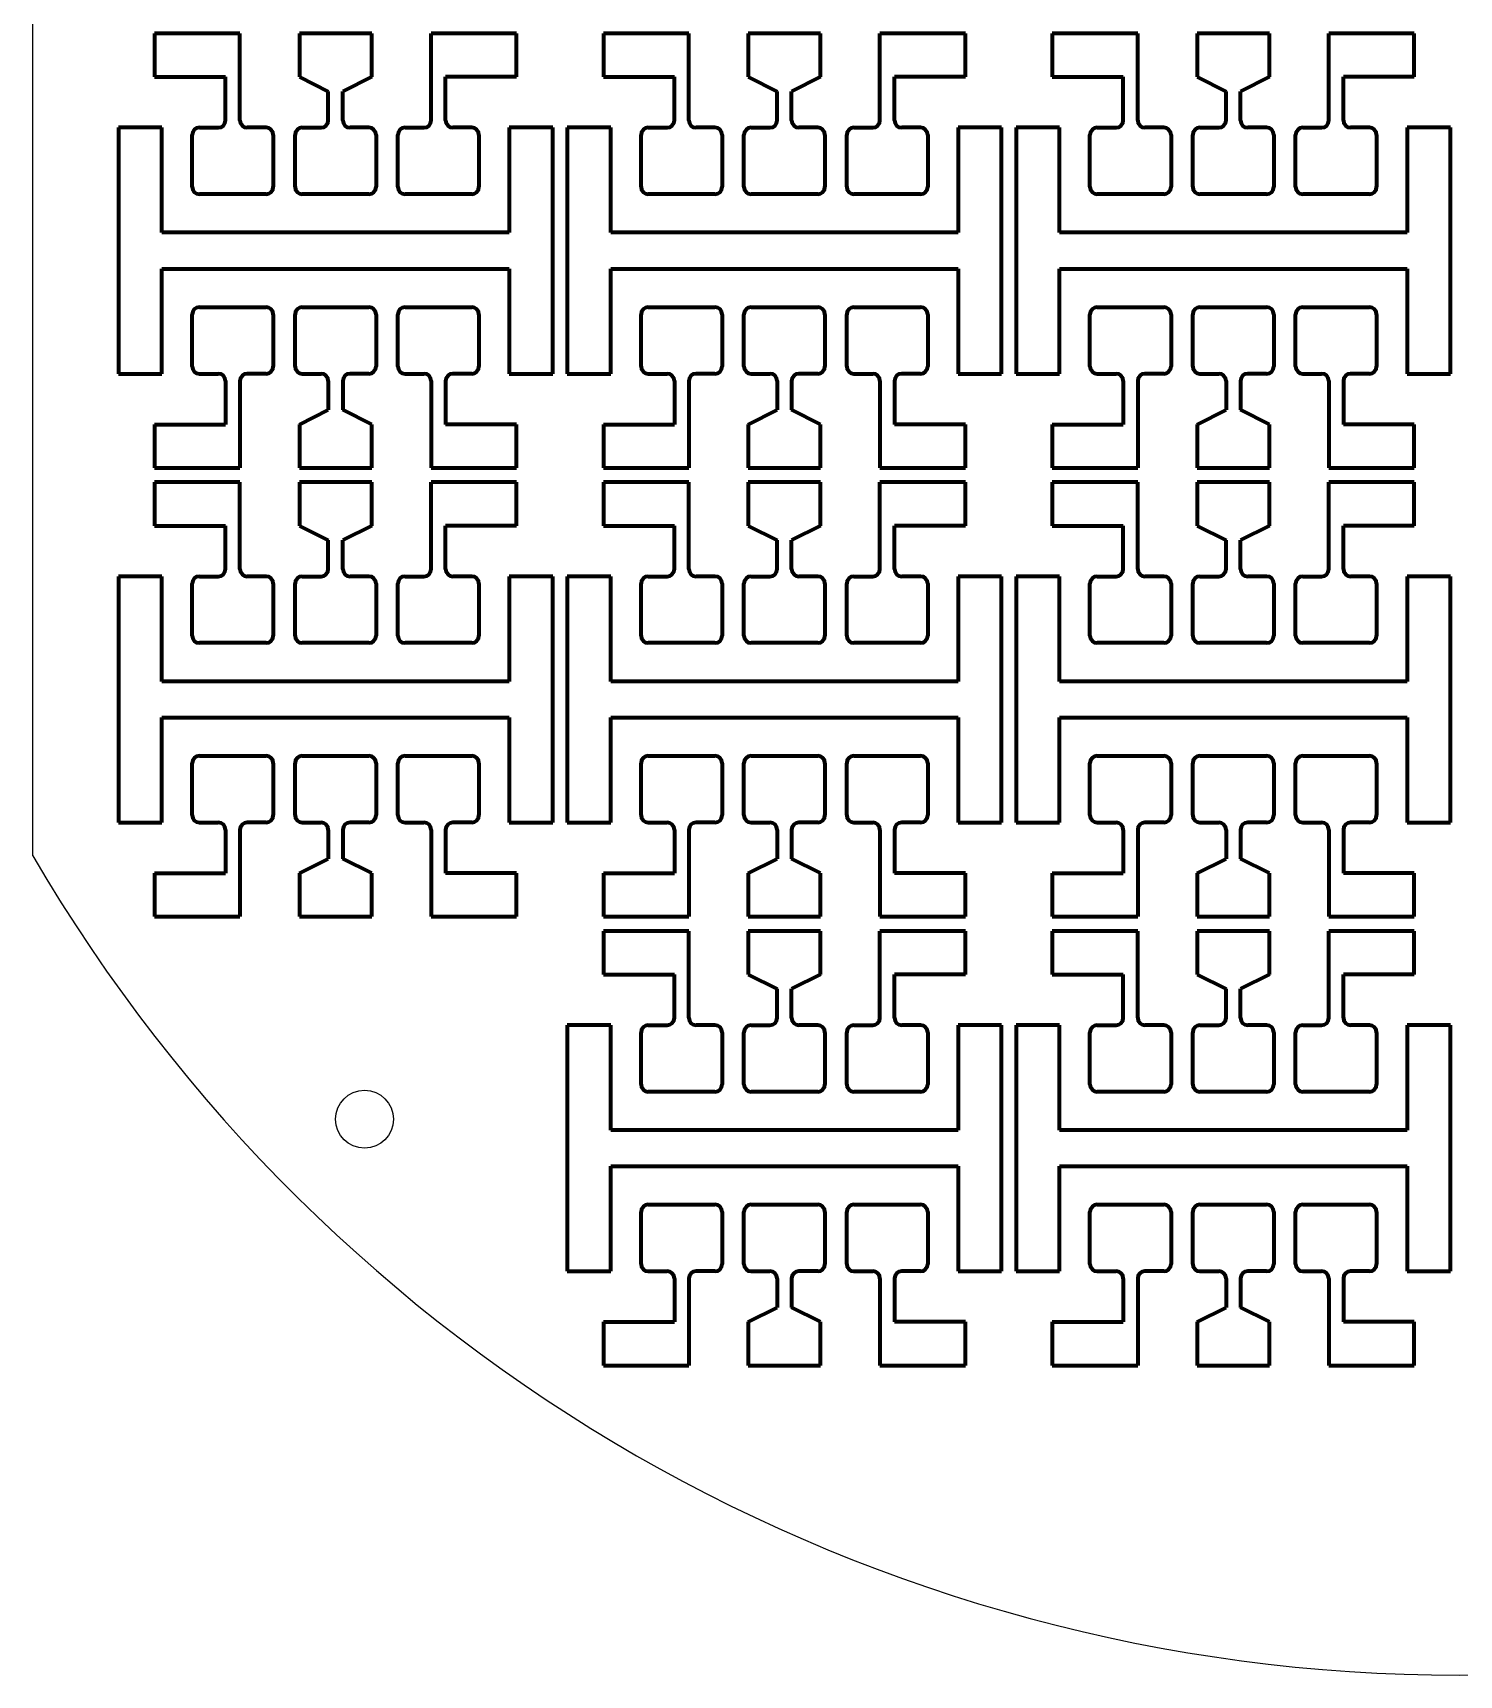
# Model space of a CAD drawing. Header units: millimetres. Extents: x 2005 to 2202, y 1694 to 1922.
# Drawn here: x 2005.4 to 2103.9, y 1693.7 to 1807.2 of the extents above; entities that cross this region are included whole.
import ezdxf

# ---------------------------------------------------------------- set-up
doc = ezdxf.new("R2010")
doc.units = ezdxf.units.MM
doc.layers.add('mask_hole', color=100, linetype='Continuous')
doc.layers.add('mask_outline', color=10, linetype='Continuous')
doc.layers.add('mask_stencil', color=30, linetype='Continuous', lineweight=70)

msp = doc.modelspace()

# ---------------------------------------------------------------- linework, layer by layer
at = {"layer": 'mask_hole'}
msp.add_circle((2028.3, 1732.13), 2, dxfattribs=at)
at = {"layer": 'mask_outline'}
msp.add_line((2005.39, 1750.33), (2005.39, 1865.13), dxfattribs=at)
msp.add_arc((2103.89, 1807.73), 114, 210.2314, 329.7768, dxfattribs=at)
at = {"layer": 'mask_stencil'}
for p, q in [((2013.8, 1807.13), (2013.8, 1804.13)), ((2019.7, 1807.13), (2013.8, 1807.13)), ((2019.7, 1801.13), (2019.7, 1807.13)), ((2023.8, 1807.13), (2023.8, 1804.13)), ((2028.8, 1807.13), (2023.8, 1807.13)), ((2028.8, 1804.13), (2028.8, 1807.13)), ((2038.8, 1807.13), (2032.9, 1807.13)), ((2032.9, 1801.13), (2032.9, 1807.13)), ((2038.8, 1804.13), (2038.8, 1807.13)), ((2044.8, 1807.13), (2044.8, 1804.13)), ((2050.7, 1807.13), (2044.8, 1807.13)), ((2050.7, 1801.13), (2050.7, 1807.13)), ((2054.8, 1807.13), (2054.8, 1804.13)), ((2059.8, 1807.13), (2054.8, 1807.13)), ((2059.8, 1804.13), (2059.8, 1807.13)), ((2069.8, 1807.13), (2063.9, 1807.13)), ((2063.9, 1801.13), (2063.9, 1807.13)), ((2069.8, 1804.13), (2069.8, 1807.13)), ((2075.8, 1807.13), (2075.8, 1804.13)), ((2081.7, 1807.13), (2075.8, 1807.13)), ((2081.7, 1801.13), (2081.7, 1807.13)), ((2085.8, 1807.13), (2085.8, 1804.13)), ((2090.8, 1807.13), (2085.8, 1807.13)), ((2090.8, 1804.13), (2090.8, 1807.13)), ((2100.8, 1807.13), (2094.9, 1807.13)), ((2094.9, 1801.13), (2094.9, 1807.13)), ((2100.8, 1804.13), (2100.8, 1807.13)), ((2013.8, 1804.13), (2018.7, 1804.13)), ((2018.7, 1801.13), (2018.7, 1804.13)), ((2023.8, 1804.13), (2025.8, 1803.13)), ((2028.8, 1804.13), (2026.8, 1803.13)), ((2033.9, 1801.13), (2033.9, 1804.13)), ((2038.8, 1804.13), (2033.9, 1804.13)), ((2044.8, 1804.13), (2049.7, 1804.13)), ((2049.7, 1801.13), (2049.7, 1804.13)), ((2054.8, 1804.13), (2056.8, 1803.13)), ((2059.8, 1804.13), (2057.8, 1803.13)), ((2064.9, 1801.13), (2064.9, 1804.13)), ((2069.8, 1804.13), (2064.9, 1804.13)), ((2075.8, 1804.13), (2080.7, 1804.13)), ((2080.7, 1801.13), (2080.7, 1804.13)), ((2085.8, 1804.13), (2087.8, 1803.13)), ((2090.8, 1804.13), (2088.8, 1803.13)), ((2095.9, 1801.13), (2095.9, 1804.13)), ((2100.8, 1804.13), (2095.9, 1804.13)), ((2025.8, 1801.13), (2025.8, 1803.13)), ((2026.8, 1801.13), (2026.8, 1803.13)), ((2056.8, 1801.13), (2056.8, 1803.13)), ((2057.8, 1801.13), (2057.8, 1803.13)), ((2087.8, 1801.13), (2087.8, 1803.13)), ((2088.8, 1801.13), (2088.8, 1803.13)), ((2014.3, 1800.63), (2011.3, 1800.63)), ((2011.3, 1800.63), (2011.3, 1783.63)), ((2014.3, 1793.38), (2014.3, 1800.63)), ((2016.9, 1800.63), (2018.2, 1800.63)), ((2021.5, 1800.63), (2020.2, 1800.63)), ((2024, 1800.63), (2025.3, 1800.63)), ((2028.6, 1800.63), (2027.3, 1800.63)), ((2031.1, 1800.63), (2032.4, 1800.63)), ((2035.7, 1800.63), (2034.4, 1800.63)), ((2041.3, 1800.63), (2038.3, 1800.63)), ((2038.3, 1800.63), (2038.3, 1793.38)), ((2041.3, 1783.63), (2041.3, 1800.63)), ((2045.3, 1800.63), (2042.3, 1800.63)), ((2042.3, 1800.63), (2042.3, 1783.63)), ((2045.3, 1793.38), (2045.3, 1800.63)), ((2047.9, 1800.63), (2049.2, 1800.63)), ((2052.5, 1800.63), (2051.2, 1800.63)), ((2055, 1800.63), (2056.3, 1800.63)), ((2059.6, 1800.63), (2058.3, 1800.63)), ((2062.1, 1800.63), (2063.4, 1800.63)), ((2066.7, 1800.63), (2065.4, 1800.63)), ((2072.3, 1800.63), (2069.3, 1800.63)), ((2069.3, 1800.63), (2069.3, 1793.38)), ((2072.3, 1783.63), (2072.3, 1800.63)), ((2076.3, 1800.63), (2073.3, 1800.63)), ((2073.3, 1800.63), (2073.3, 1783.63)), ((2076.3, 1793.38), (2076.3, 1800.63)), ((2078.9, 1800.63), (2080.2, 1800.63)), ((2083.5, 1800.63), (2082.2, 1800.63)), ((2086, 1800.63), (2087.3, 1800.63)), ((2090.6, 1800.63), (2089.3, 1800.63)), ((2093.1, 1800.63), (2094.4, 1800.63)), ((2097.7, 1800.63), (2096.4, 1800.63)), ((2103.3, 1800.63), (2100.3, 1800.63)), ((2100.3, 1800.63), (2100.3, 1793.38)), ((2103.3, 1783.63), (2103.3, 1800.63)), ((2016.4, 1796.53), (2016.4, 1800.13)), ((2022, 1800.13), (2022, 1796.53)), ((2023.5, 1796.53), (2023.5, 1800.13)), ((2029.1, 1800.13), (2029.1, 1796.53)), ((2030.6, 1796.53), (2030.6, 1800.13)), ((2036.2, 1800.13), (2036.2, 1796.53)), ((2047.4, 1796.53), (2047.4, 1800.13)), ((2053, 1800.13), (2053, 1796.53)), ((2054.5, 1796.53), (2054.5, 1800.13)), ((2060.1, 1800.13), (2060.1, 1796.53)), ((2061.6, 1796.53), (2061.6, 1800.13)), ((2067.2, 1800.13), (2067.2, 1796.53)), ((2078.4, 1796.53), (2078.4, 1800.13)), ((2084, 1800.13), (2084, 1796.53)), ((2085.5, 1796.53), (2085.5, 1800.13)), ((2091.1, 1800.13), (2091.1, 1796.53)), ((2092.6, 1796.53), (2092.6, 1800.13)), ((2098.2, 1800.13), (2098.2, 1796.53)), ((2021.5, 1796.03), (2016.9, 1796.03)), ((2028.6, 1796.03), (2024, 1796.03)), ((2035.7, 1796.03), (2031.1, 1796.03)), ((2052.5, 1796.03), (2047.9, 1796.03)), ((2059.6, 1796.03), (2055, 1796.03)), ((2066.7, 1796.03), (2062.1, 1796.03)), ((2083.5, 1796.03), (2078.9, 1796.03)), ((2090.6, 1796.03), (2086, 1796.03)), ((2097.7, 1796.03), (2093.1, 1796.03)), ((2038.3, 1793.38), (2014.3, 1793.38)), ((2069.3, 1793.38), (2045.3, 1793.38)), ((2100.3, 1793.38), (2076.3, 1793.38)), ((2014.3, 1783.63), (2014.3, 1790.88)), ((2014.3, 1790.88), (2038.3, 1790.88)), ((2038.3, 1790.88), (2038.3, 1783.63)), ((2045.3, 1783.63), (2045.3, 1790.88)), ((2045.3, 1790.88), (2069.3, 1790.88)), ((2069.3, 1790.88), (2069.3, 1783.63)), ((2076.3, 1783.63), (2076.3, 1790.88)), ((2076.3, 1790.88), (2100.3, 1790.88)), ((2100.3, 1790.88), (2100.3, 1783.63)), ((2016.9, 1788.23), (2021.5, 1788.23)), ((2024, 1788.23), (2028.6, 1788.23)), ((2031.1, 1788.23), (2035.7, 1788.23)), ((2047.9, 1788.23), (2052.5, 1788.23)), ((2055, 1788.23), (2059.6, 1788.23)), ((2062.1, 1788.23), (2066.7, 1788.23)), ((2078.9, 1788.23), (2083.5, 1788.23)), ((2086, 1788.23), (2090.6, 1788.23)), ((2093.1, 1788.23), (2097.7, 1788.23)), ((2016.4, 1784.13), (2016.4, 1787.73)), ((2022, 1787.73), (2022, 1784.13)), ((2023.5, 1784.13), (2023.5, 1787.73)), ((2029.1, 1787.73), (2029.1, 1784.13)), ((2030.6, 1784.13), (2030.6, 1787.73)), ((2036.2, 1787.73), (2036.2, 1784.13)), ((2047.4, 1784.13), (2047.4, 1787.73)), ((2053, 1787.73), (2053, 1784.13)), ((2054.5, 1784.13), (2054.5, 1787.73)), ((2060.1, 1787.73), (2060.1, 1784.13)), ((2061.6, 1784.13), (2061.6, 1787.73)), ((2067.2, 1787.73), (2067.2, 1784.13)), ((2078.4, 1784.13), (2078.4, 1787.73)), ((2084, 1787.73), (2084, 1784.13)), ((2085.5, 1784.13), (2085.5, 1787.73)), ((2091.1, 1787.73), (2091.1, 1784.13)), ((2092.6, 1784.13), (2092.6, 1787.73)), ((2098.2, 1787.73), (2098.2, 1784.13)), ((2011.3, 1783.63), (2014.3, 1783.63)), ((2016.9, 1783.63), (2018.2, 1783.63)), ((2021.5, 1783.63), (2020.2, 1783.63)), ((2024, 1783.63), (2025.3, 1783.63)), ((2028.6, 1783.63), (2027.3, 1783.63)), ((2031.1, 1783.63), (2032.4, 1783.63)), ((2035.7, 1783.63), (2034.4, 1783.63)), ((2038.3, 1783.63), (2041.3, 1783.63)), ((2042.3, 1783.63), (2045.3, 1783.63)), ((2047.9, 1783.63), (2049.2, 1783.63)), ((2052.5, 1783.63), (2051.2, 1783.63)), ((2055, 1783.63), (2056.3, 1783.63)), ((2059.6, 1783.63), (2058.3, 1783.63)), ((2062.1, 1783.63), (2063.4, 1783.63)), ((2066.7, 1783.63), (2065.4, 1783.63)), ((2069.3, 1783.63), (2072.3, 1783.63)), ((2073.3, 1783.63), (2076.3, 1783.63)), ((2078.9, 1783.63), (2080.2, 1783.63)), ((2083.5, 1783.63), (2082.2, 1783.63)), ((2086, 1783.63), (2087.3, 1783.63)), ((2090.6, 1783.63), (2089.3, 1783.63)), ((2093.1, 1783.63), (2094.4, 1783.63)), ((2097.7, 1783.63), (2096.4, 1783.63)), ((2100.3, 1783.63), (2103.3, 1783.63)), ((2018.7, 1783.13), (2018.7, 1780.13)), ((2019.7, 1783.13), (2019.7, 1777.13)), ((2025.8, 1783.13), (2025.8, 1781.13)), ((2026.8, 1783.13), (2026.8, 1781.13)), ((2032.9, 1783.13), (2032.9, 1777.13)), ((2033.9, 1783.13), (2033.9, 1780.13)), ((2049.7, 1783.13), (2049.7, 1780.13)), ((2050.7, 1783.13), (2050.7, 1777.13)), ((2056.8, 1783.13), (2056.8, 1781.13)), ((2057.8, 1783.13), (2057.8, 1781.13)), ((2063.9, 1783.13), (2063.9, 1777.13)), ((2064.9, 1783.13), (2064.9, 1780.13)), ((2080.7, 1783.13), (2080.7, 1780.13)), ((2081.7, 1783.13), (2081.7, 1777.13)), ((2087.8, 1783.13), (2087.8, 1781.13)), ((2088.8, 1783.13), (2088.8, 1781.13)), ((2094.9, 1783.13), (2094.9, 1777.13)), ((2095.9, 1783.13), (2095.9, 1780.13)), ((2013.8, 1780.13), (2013.8, 1777.13)), ((2013.8, 1780.13), (2018.7, 1780.13)), ((2023.8, 1780.13), (2025.8, 1781.13)), ((2023.8, 1780.13), (2023.8, 1777.13)), ((2028.8, 1780.13), (2026.8, 1781.13)), ((2028.8, 1777.13), (2028.8, 1780.13)), ((2038.8, 1780.13), (2033.9, 1780.13)), ((2038.8, 1777.13), (2038.8, 1780.13)), ((2044.8, 1780.13), (2044.8, 1777.13)), ((2044.8, 1780.13), (2049.7, 1780.13)), ((2054.8, 1780.13), (2056.8, 1781.13)), ((2054.8, 1780.13), (2054.8, 1777.13)), ((2059.8, 1780.13), (2057.8, 1781.13)), ((2059.8, 1777.13), (2059.8, 1780.13)), ((2069.8, 1780.13), (2064.9, 1780.13)), ((2069.8, 1777.13), (2069.8, 1780.13)), ((2075.8, 1780.13), (2075.8, 1777.13)), ((2075.8, 1780.13), (2080.7, 1780.13)), ((2085.8, 1780.13), (2087.8, 1781.13)), ((2085.8, 1780.13), (2085.8, 1777.13)), ((2090.8, 1780.13), (2088.8, 1781.13)), ((2090.8, 1777.13), (2090.8, 1780.13)), ((2100.8, 1780.13), (2095.9, 1780.13)), ((2100.8, 1777.13), (2100.8, 1780.13)), ((2013.8, 1777.13), (2019.7, 1777.13)), ((2023.8, 1777.13), (2028.8, 1777.13)), ((2032.9, 1777.13), (2038.8, 1777.13)), ((2044.8, 1777.13), (2050.7, 1777.13)), ((2054.8, 1777.13), (2059.8, 1777.13)), ((2063.9, 1777.13), (2069.8, 1777.13)), ((2075.8, 1777.13), (2081.7, 1777.13)), ((2085.8, 1777.13), (2090.8, 1777.13)), ((2094.9, 1777.13), (2100.8, 1777.13)), ((2013.8, 1776.13), (2013.8, 1773.13)), ((2019.7, 1776.13), (2013.8, 1776.13)), ((2019.7, 1770.13), (2019.7, 1776.13)), ((2023.8, 1776.13), (2023.8, 1773.13)), ((2028.8, 1776.13), (2023.8, 1776.13)), ((2028.8, 1773.13), (2028.8, 1776.13)), ((2038.8, 1776.13), (2032.9, 1776.13)), ((2032.9, 1770.13), (2032.9, 1776.13)), ((2038.8, 1773.13), (2038.8, 1776.13)), ((2044.8, 1776.13), (2044.8, 1773.13)), ((2050.7, 1776.13), (2044.8, 1776.13)), ((2050.7, 1770.13), (2050.7, 1776.13)), ((2054.8, 1776.13), (2054.8, 1773.13)), ((2059.8, 1776.13), (2054.8, 1776.13)), ((2059.8, 1773.13), (2059.8, 1776.13)), ((2069.8, 1776.13), (2063.9, 1776.13)), ((2063.9, 1770.13), (2063.9, 1776.13)), ((2069.8, 1773.13), (2069.8, 1776.13)), ((2075.8, 1776.13), (2075.8, 1773.13)), ((2081.7, 1776.13), (2075.8, 1776.13)), ((2081.7, 1770.13), (2081.7, 1776.13)), ((2085.8, 1776.13), (2085.8, 1773.13)), ((2090.8, 1776.13), (2085.8, 1776.13)), ((2090.8, 1773.13), (2090.8, 1776.13)), ((2100.8, 1776.13), (2094.9, 1776.13)), ((2094.9, 1770.13), (2094.9, 1776.13)), ((2100.8, 1773.13), (2100.8, 1776.13)), ((2013.8, 1773.13), (2018.7, 1773.13)), ((2018.7, 1770.13), (2018.7, 1773.13)), ((2023.8, 1773.13), (2025.8, 1772.13)), ((2025.8, 1770.13), (2025.8, 1772.13)), ((2028.8, 1773.13), (2026.8, 1772.13)), ((2026.8, 1770.13), (2026.8, 1772.13)), ((2033.9, 1770.13), (2033.9, 1773.13)), ((2038.8, 1773.13), (2033.9, 1773.13)), ((2044.8, 1773.13), (2049.7, 1773.13)), ((2049.7, 1770.13), (2049.7, 1773.13)), ((2054.8, 1773.13), (2056.8, 1772.13)), ((2056.8, 1770.13), (2056.8, 1772.13)), ((2059.8, 1773.13), (2057.8, 1772.13)), ((2057.8, 1770.13), (2057.8, 1772.13)), ((2064.9, 1770.13), (2064.9, 1773.13)), ((2069.8, 1773.13), (2064.9, 1773.13)), ((2075.8, 1773.13), (2080.7, 1773.13)), ((2080.7, 1770.13), (2080.7, 1773.13)), ((2085.8, 1773.13), (2087.8, 1772.13)), ((2087.8, 1770.13), (2087.8, 1772.13)), ((2090.8, 1773.13), (2088.8, 1772.13)), ((2088.8, 1770.13), (2088.8, 1772.13)), ((2095.9, 1770.13), (2095.9, 1773.13)), ((2100.8, 1773.13), (2095.9, 1773.13)), ((2014.3, 1769.63), (2011.3, 1769.63)), ((2011.3, 1769.63), (2011.3, 1752.63)), ((2014.3, 1762.38), (2014.3, 1769.63)), ((2016.4, 1765.53), (2016.4, 1769.13)), ((2016.9, 1769.63), (2018.2, 1769.63)), ((2021.5, 1769.63), (2020.2, 1769.63)), ((2022, 1769.13), (2022, 1765.53)), ((2023.5, 1765.53), (2023.5, 1769.13)), ((2024, 1769.63), (2025.3, 1769.63)), ((2028.6, 1769.63), (2027.3, 1769.63)), ((2029.1, 1769.13), (2029.1, 1765.53)), ((2030.6, 1765.53), (2030.6, 1769.13)), ((2031.1, 1769.63), (2032.4, 1769.63)), ((2035.7, 1769.63), (2034.4, 1769.63)), ((2036.2, 1769.13), (2036.2, 1765.53)), ((2041.3, 1769.63), (2038.3, 1769.63)), ((2038.3, 1769.63), (2038.3, 1762.38)), ((2041.3, 1752.63), (2041.3, 1769.63)), ((2045.3, 1769.63), (2042.3, 1769.63)), ((2042.3, 1769.63), (2042.3, 1752.63)), ((2045.3, 1762.38), (2045.3, 1769.63)), ((2047.4, 1765.53), (2047.4, 1769.13)), ((2047.9, 1769.63), (2049.2, 1769.63)), ((2052.5, 1769.63), (2051.2, 1769.63)), ((2053, 1769.13), (2053, 1765.53)), ((2054.5, 1765.53), (2054.5, 1769.13)), ((2055, 1769.63), (2056.3, 1769.63)), ((2059.6, 1769.63), (2058.3, 1769.63)), ((2060.1, 1769.13), (2060.1, 1765.53)), ((2061.6, 1765.53), (2061.6, 1769.13)), ((2062.1, 1769.63), (2063.4, 1769.63)), ((2066.7, 1769.63), (2065.4, 1769.63)), ((2067.2, 1769.13), (2067.2, 1765.53)), ((2072.3, 1769.63), (2069.3, 1769.63)), ((2069.3, 1769.63), (2069.3, 1762.38)), ((2072.3, 1752.63), (2072.3, 1769.63)), ((2076.3, 1769.63), (2073.3, 1769.63)), ((2073.3, 1769.63), (2073.3, 1752.63)), ((2076.3, 1762.38), (2076.3, 1769.63)), ((2078.4, 1765.53), (2078.4, 1769.13)), ((2078.9, 1769.63), (2080.2, 1769.63)), ((2083.5, 1769.63), (2082.2, 1769.63)), ((2084, 1769.13), (2084, 1765.53)), ((2085.5, 1765.53), (2085.5, 1769.13)), ((2086, 1769.63), (2087.3, 1769.63)), ((2090.6, 1769.63), (2089.3, 1769.63)), ((2091.1, 1769.13), (2091.1, 1765.53)), ((2092.6, 1765.53), (2092.6, 1769.13)), ((2093.1, 1769.63), (2094.4, 1769.63)), ((2097.7, 1769.63), (2096.4, 1769.63)), ((2098.2, 1769.13), (2098.2, 1765.53)), ((2103.3, 1769.63), (2100.3, 1769.63)), ((2100.3, 1769.63), (2100.3, 1762.38)), ((2103.3, 1752.63), (2103.3, 1769.63)), ((2021.5, 1765.03), (2016.9, 1765.03)), ((2028.6, 1765.03), (2024, 1765.03)), ((2035.7, 1765.03), (2031.1, 1765.03)), ((2052.5, 1765.03), (2047.9, 1765.03)), ((2059.6, 1765.03), (2055, 1765.03)), ((2066.7, 1765.03), (2062.1, 1765.03)), ((2083.5, 1765.03), (2078.9, 1765.03)), ((2090.6, 1765.03), (2086, 1765.03)), ((2097.7, 1765.03), (2093.1, 1765.03)), ((2038.3, 1762.38), (2014.3, 1762.38)), ((2069.3, 1762.38), (2045.3, 1762.38)), ((2100.3, 1762.38), (2076.3, 1762.38)), ((2014.3, 1752.63), (2014.3, 1759.88)), ((2014.3, 1759.88), (2038.3, 1759.88)), ((2038.3, 1759.88), (2038.3, 1752.63)), ((2045.3, 1752.63), (2045.3, 1759.88)), ((2045.3, 1759.88), (2069.3, 1759.88)), ((2069.3, 1759.88), (2069.3, 1752.63)), ((2076.3, 1752.63), (2076.3, 1759.88)), ((2076.3, 1759.88), (2100.3, 1759.88)), ((2100.3, 1759.88), (2100.3, 1752.63)), ((2016.4, 1753.13), (2016.4, 1756.73)), ((2016.9, 1757.23), (2021.5, 1757.23)), ((2022, 1756.73), (2022, 1753.13)), ((2023.5, 1753.13), (2023.5, 1756.73)), ((2024, 1757.23), (2028.6, 1757.23)), ((2029.1, 1756.73), (2029.1, 1753.13)), ((2030.6, 1753.13), (2030.6, 1756.73)), ((2031.1, 1757.23), (2035.7, 1757.23)), ((2036.2, 1756.73), (2036.2, 1753.13)), ((2047.4, 1753.13), (2047.4, 1756.73)), ((2047.9, 1757.23), (2052.5, 1757.23)), ((2053, 1756.73), (2053, 1753.13)), ((2054.5, 1753.13), (2054.5, 1756.73)), ((2055, 1757.23), (2059.6, 1757.23)), ((2060.1, 1756.73), (2060.1, 1753.13)), ((2061.6, 1753.13), (2061.6, 1756.73)), ((2062.1, 1757.23), (2066.7, 1757.23)), ((2067.2, 1756.73), (2067.2, 1753.13)), ((2078.4, 1753.13), (2078.4, 1756.73)), ((2078.9, 1757.23), (2083.5, 1757.23)), ((2084, 1756.73), (2084, 1753.13)), ((2085.5, 1753.13), (2085.5, 1756.73)), ((2086, 1757.23), (2090.6, 1757.23)), ((2091.1, 1756.73), (2091.1, 1753.13)), ((2092.6, 1753.13), (2092.6, 1756.73)), ((2093.1, 1757.23), (2097.7, 1757.23)), ((2098.2, 1756.73), (2098.2, 1753.13)), ((2011.3, 1752.63), (2014.3, 1752.63)), ((2016.9, 1752.63), (2018.2, 1752.63)), ((2018.7, 1752.13), (2018.7, 1749.13)), ((2019.7, 1752.13), (2019.7, 1746.13)), ((2021.5, 1752.63), (2020.2, 1752.63)), ((2024, 1752.63), (2025.3, 1752.63)), ((2025.8, 1752.13), (2025.8, 1750.13)), ((2026.8, 1752.13), (2026.8, 1750.13)), ((2028.6, 1752.63), (2027.3, 1752.63)), ((2031.1, 1752.63), (2032.4, 1752.63)), ((2032.9, 1752.13), (2032.9, 1746.13)), ((2033.9, 1752.13), (2033.9, 1749.13)), ((2035.7, 1752.63), (2034.4, 1752.63)), ((2038.3, 1752.63), (2041.3, 1752.63)), ((2042.3, 1752.63), (2045.3, 1752.63)), ((2047.9, 1752.63), (2049.2, 1752.63)), ((2049.7, 1752.13), (2049.7, 1749.13)), ((2050.7, 1752.13), (2050.7, 1746.13)), ((2052.5, 1752.63), (2051.2, 1752.63)), ((2055, 1752.63), (2056.3, 1752.63)), ((2056.8, 1752.13), (2056.8, 1750.13)), ((2057.8, 1752.13), (2057.8, 1750.13)), ((2059.6, 1752.63), (2058.3, 1752.63)), ((2062.1, 1752.63), (2063.4, 1752.63)), ((2063.9, 1752.13), (2063.9, 1746.13)), ((2064.9, 1752.13), (2064.9, 1749.13)), ((2066.7, 1752.63), (2065.4, 1752.63)), ((2069.3, 1752.63), (2072.3, 1752.63)), ((2073.3, 1752.63), (2076.3, 1752.63)), ((2078.9, 1752.63), (2080.2, 1752.63)), ((2080.7, 1752.13), (2080.7, 1749.13)), ((2081.7, 1752.13), (2081.7, 1746.13)), ((2083.5, 1752.63), (2082.2, 1752.63)), ((2086, 1752.63), (2087.3, 1752.63)), ((2087.8, 1752.13), (2087.8, 1750.13)), ((2088.8, 1752.13), (2088.8, 1750.13)), ((2090.6, 1752.63), (2089.3, 1752.63)), ((2093.1, 1752.63), (2094.4, 1752.63)), ((2094.9, 1752.13), (2094.9, 1746.13)), ((2095.9, 1752.13), (2095.9, 1749.13)), ((2097.7, 1752.63), (2096.4, 1752.63)), ((2100.3, 1752.63), (2103.3, 1752.63)), ((2023.8, 1749.13), (2025.8, 1750.13)), ((2028.8, 1749.13), (2026.8, 1750.13)), ((2054.8, 1749.13), (2056.8, 1750.13)), ((2059.8, 1749.13), (2057.8, 1750.13)), ((2085.8, 1749.13), (2087.8, 1750.13)), ((2090.8, 1749.13), (2088.8, 1750.13)), ((2013.8, 1749.13), (2013.8, 1746.13)), ((2013.8, 1749.13), (2018.7, 1749.13)), ((2023.8, 1749.13), (2023.8, 1746.13)), ((2028.8, 1746.13), (2028.8, 1749.13)), ((2038.8, 1749.13), (2033.9, 1749.13)), ((2038.8, 1746.13), (2038.8, 1749.13)), ((2044.8, 1749.13), (2044.8, 1746.13)), ((2044.8, 1749.13), (2049.7, 1749.13)), ((2054.8, 1749.13), (2054.8, 1746.13)), ((2059.8, 1746.13), (2059.8, 1749.13)), ((2069.8, 1749.13), (2064.9, 1749.13)), ((2069.8, 1746.13), (2069.8, 1749.13)), ((2075.8, 1749.13), (2075.8, 1746.13)), ((2075.8, 1749.13), (2080.7, 1749.13)), ((2085.8, 1749.13), (2085.8, 1746.13)), ((2090.8, 1746.13), (2090.8, 1749.13)), ((2100.8, 1749.13), (2095.9, 1749.13)), ((2100.8, 1746.13), (2100.8, 1749.13)), ((2013.8, 1746.13), (2019.7, 1746.13)), ((2023.8, 1746.13), (2028.8, 1746.13)), ((2032.9, 1746.13), (2038.8, 1746.13)), ((2044.8, 1746.13), (2050.7, 1746.13)), ((2054.8, 1746.13), (2059.8, 1746.13)), ((2063.9, 1746.13), (2069.8, 1746.13)), ((2075.8, 1746.13), (2081.7, 1746.13)), ((2085.8, 1746.13), (2090.8, 1746.13)), ((2094.9, 1746.13), (2100.8, 1746.13)), ((2044.8, 1745.13), (2044.8, 1742.13)), ((2050.7, 1745.13), (2044.8, 1745.13)), ((2050.7, 1739.13), (2050.7, 1745.13)), ((2054.8, 1745.13), (2054.8, 1742.13)), ((2059.8, 1745.13), (2054.8, 1745.13)), ((2059.8, 1742.13), (2059.8, 1745.13)), ((2069.8, 1745.13), (2063.9, 1745.13)), ((2063.9, 1739.13), (2063.9, 1745.13)), ((2069.8, 1742.13), (2069.8, 1745.13)), ((2075.8, 1745.13), (2075.8, 1742.13)), ((2081.7, 1745.13), (2075.8, 1745.13)), ((2081.7, 1739.13), (2081.7, 1745.13)), ((2085.8, 1745.13), (2085.8, 1742.13)), ((2090.8, 1745.13), (2085.8, 1745.13)), ((2090.8, 1742.13), (2090.8, 1745.13)), ((2100.8, 1745.13), (2094.9, 1745.13)), ((2094.9, 1739.13), (2094.9, 1745.13)), ((2100.8, 1742.13), (2100.8, 1745.13)), ((2044.8, 1742.13), (2049.7, 1742.13)), ((2049.7, 1739.13), (2049.7, 1742.13)), ((2054.8, 1742.13), (2056.8, 1741.13)), ((2059.8, 1742.13), (2057.8, 1741.13)), ((2064.9, 1739.13), (2064.9, 1742.13)), ((2069.8, 1742.13), (2064.9, 1742.13)), ((2075.8, 1742.13), (2080.7, 1742.13)), ((2080.7, 1739.13), (2080.7, 1742.13)), ((2085.8, 1742.13), (2087.8, 1741.13)), ((2090.8, 1742.13), (2088.8, 1741.13)), ((2095.9, 1739.13), (2095.9, 1742.13)), ((2100.8, 1742.13), (2095.9, 1742.13)), ((2056.8, 1739.13), (2056.8, 1741.13)), ((2057.8, 1739.13), (2057.8, 1741.13)), ((2087.8, 1739.13), (2087.8, 1741.13)), ((2088.8, 1739.13), (2088.8, 1741.13)), ((2045.3, 1738.63), (2042.3, 1738.63)), ((2042.3, 1738.63), (2042.3, 1721.63)), ((2045.3, 1731.38), (2045.3, 1738.63)), ((2047.4, 1734.53), (2047.4, 1738.13)), ((2047.9, 1738.63), (2049.2, 1738.63)), ((2052.5, 1738.63), (2051.2, 1738.63)), ((2053, 1738.13), (2053, 1734.53)), ((2054.5, 1734.53), (2054.5, 1738.13)), ((2055, 1738.63), (2056.3, 1738.63)), ((2059.6, 1738.63), (2058.3, 1738.63)), ((2060.1, 1738.13), (2060.1, 1734.53)), ((2061.6, 1734.53), (2061.6, 1738.13)), ((2062.1, 1738.63), (2063.4, 1738.63)), ((2066.7, 1738.63), (2065.4, 1738.63)), ((2067.2, 1738.13), (2067.2, 1734.53)), ((2072.3, 1738.63), (2069.3, 1738.63)), ((2069.3, 1738.63), (2069.3, 1731.38)), ((2072.3, 1721.63), (2072.3, 1738.63)), ((2076.3, 1738.63), (2073.3, 1738.63)), ((2073.3, 1738.63), (2073.3, 1721.63)), ((2076.3, 1731.38), (2076.3, 1738.63)), ((2078.4, 1734.53), (2078.4, 1738.13)), ((2078.9, 1738.63), (2080.2, 1738.63)), ((2083.5, 1738.63), (2082.2, 1738.63)), ((2084, 1738.13), (2084, 1734.53)), ((2085.5, 1734.53), (2085.5, 1738.13)), ((2086, 1738.63), (2087.3, 1738.63)), ((2090.6, 1738.63), (2089.3, 1738.63)), ((2091.1, 1738.13), (2091.1, 1734.53)), ((2092.6, 1734.53), (2092.6, 1738.13)), ((2093.1, 1738.63), (2094.4, 1738.63)), ((2097.7, 1738.63), (2096.4, 1738.63)), ((2098.2, 1738.13), (2098.2, 1734.53)), ((2103.3, 1738.63), (2100.3, 1738.63)), ((2100.3, 1738.63), (2100.3, 1731.38)), ((2103.3, 1721.63), (2103.3, 1738.63)), ((2052.5, 1734.03), (2047.9, 1734.03)), ((2059.6, 1734.03), (2055, 1734.03)), ((2066.7, 1734.03), (2062.1, 1734.03)), ((2083.5, 1734.03), (2078.9, 1734.03)), ((2090.6, 1734.03), (2086, 1734.03)), ((2097.7, 1734.03), (2093.1, 1734.03)), ((2069.3, 1731.38), (2045.3, 1731.38)), ((2100.3, 1731.38), (2076.3, 1731.38)), ((2045.3, 1721.63), (2045.3, 1728.88)), ((2045.3, 1728.88), (2069.3, 1728.88)), ((2069.3, 1728.88), (2069.3, 1721.63)), ((2076.3, 1721.63), (2076.3, 1728.88)), ((2076.3, 1728.88), (2100.3, 1728.88)), ((2100.3, 1728.88), (2100.3, 1721.63)), ((2047.4, 1722.13), (2047.4, 1725.73)), ((2047.9, 1726.23), (2052.5, 1726.23)), ((2053, 1725.73), (2053, 1722.13)), ((2054.5, 1722.13), (2054.5, 1725.73)), ((2055, 1726.23), (2059.6, 1726.23)), ((2060.1, 1725.73), (2060.1, 1722.13)), ((2061.6, 1722.13), (2061.6, 1725.73)), ((2062.1, 1726.23), (2066.7, 1726.23)), ((2067.2, 1725.73), (2067.2, 1722.13)), ((2078.4, 1722.13), (2078.4, 1725.73)), ((2078.9, 1726.23), (2083.5, 1726.23)), ((2084, 1725.73), (2084, 1722.13)), ((2085.5, 1722.13), (2085.5, 1725.73)), ((2086, 1726.23), (2090.6, 1726.23)), ((2091.1, 1725.73), (2091.1, 1722.13)), ((2092.6, 1722.13), (2092.6, 1725.73)), ((2093.1, 1726.23), (2097.7, 1726.23)), ((2098.2, 1725.73), (2098.2, 1722.13)), ((2042.3, 1721.63), (2045.3, 1721.63)), ((2047.9, 1721.63), (2049.2, 1721.63)), ((2049.7, 1721.13), (2049.7, 1718.13)), ((2050.7, 1721.13), (2050.7, 1715.13)), ((2052.5, 1721.63), (2051.2, 1721.63)), ((2055, 1721.63), (2056.3, 1721.63)), ((2056.8, 1721.13), (2056.8, 1719.13)), ((2057.8, 1721.13), (2057.8, 1719.13)), ((2059.6, 1721.63), (2058.3, 1721.63)), ((2062.1, 1721.63), (2063.4, 1721.63)), ((2063.9, 1721.13), (2063.9, 1715.13)), ((2064.9, 1721.13), (2064.9, 1718.13)), ((2066.7, 1721.63), (2065.4, 1721.63)), ((2069.3, 1721.63), (2072.3, 1721.63)), ((2073.3, 1721.63), (2076.3, 1721.63)), ((2078.9, 1721.63), (2080.2, 1721.63)), ((2080.7, 1721.13), (2080.7, 1718.13)), ((2081.7, 1721.13), (2081.7, 1715.13)), ((2083.5, 1721.63), (2082.2, 1721.63)), ((2086, 1721.63), (2087.3, 1721.63)), ((2087.8, 1721.13), (2087.8, 1719.13)), ((2088.8, 1721.13), (2088.8, 1719.13)), ((2090.6, 1721.63), (2089.3, 1721.63)), ((2093.1, 1721.63), (2094.4, 1721.63)), ((2094.9, 1721.13), (2094.9, 1715.13)), ((2095.9, 1721.13), (2095.9, 1718.13)), ((2097.7, 1721.63), (2096.4, 1721.63)), ((2100.3, 1721.63), (2103.3, 1721.63)), ((2054.8, 1718.13), (2056.8, 1719.13)), ((2059.8, 1718.13), (2057.8, 1719.13)), ((2085.8, 1718.13), (2087.8, 1719.13)), ((2090.8, 1718.13), (2088.8, 1719.13)), ((2044.8, 1718.13), (2044.8, 1715.13)), ((2044.8, 1718.13), (2049.7, 1718.13)), ((2054.8, 1718.13), (2054.8, 1715.13)), ((2059.8, 1715.13), (2059.8, 1718.13)), ((2069.8, 1718.13), (2064.9, 1718.13)), ((2069.8, 1715.13), (2069.8, 1718.13)), ((2075.8, 1718.13), (2075.8, 1715.13)), ((2075.8, 1718.13), (2080.7, 1718.13)), ((2085.8, 1718.13), (2085.8, 1715.13)), ((2090.8, 1715.13), (2090.8, 1718.13)), ((2100.8, 1718.13), (2095.9, 1718.13)), ((2100.8, 1715.13), (2100.8, 1718.13)), ((2044.8, 1715.13), (2050.7, 1715.13)), ((2054.8, 1715.13), (2059.8, 1715.13)), ((2063.9, 1715.13), (2069.8, 1715.13)), ((2075.8, 1715.13), (2081.7, 1715.13)), ((2085.8, 1715.13), (2090.8, 1715.13)), ((2094.9, 1715.13), (2100.8, 1715.13))]:
    msp.add_line(p, q, dxfattribs=at)
for centre, start, end in [((2016.9, 1800.13), 90, 180), ((2018.2, 1801.13), 270, 360), ((2020.2, 1801.13), 180, 270), ((2021.5, 1800.13), 360, 90), ((2024, 1800.13), 90, 180), ((2025.3, 1801.13), 270, 360), ((2027.3, 1801.13), 180, 270), ((2028.6, 1800.13), 360, 90), ((2031.1, 1800.13), 90, 180), ((2032.4, 1801.13), 270, 360), ((2034.4, 1801.13), 180, 270), ((2035.7, 1800.13), 360, 90), ((2047.9, 1800.13), 90, 180), ((2049.2, 1801.13), 270, 360), ((2051.2, 1801.13), 180, 270), ((2052.5, 1800.13), 360, 90), ((2055, 1800.13), 90, 180), ((2056.3, 1801.13), 270, 360), ((2058.3, 1801.13), 180, 270), ((2059.6, 1800.13), 360, 90), ((2062.1, 1800.13), 90, 180), ((2063.4, 1801.13), 270, 360), ((2065.4, 1801.13), 180, 270), ((2066.7, 1800.13), 360, 90), ((2078.9, 1800.13), 90, 180), ((2080.2, 1801.13), 270, 360), ((2082.2, 1801.13), 180, 270), ((2083.5, 1800.13), 360, 90), ((2086, 1800.13), 90, 180), ((2087.3, 1801.13), 270, 360), ((2089.3, 1801.13), 180, 270), ((2090.6, 1800.13), 360, 90), ((2093.1, 1800.13), 90, 180), ((2094.4, 1801.13), 270, 360), ((2096.4, 1801.13), 180, 270), ((2097.7, 1800.13), 360, 90), ((2016.9, 1796.53), 180, 270), ((2021.5, 1796.53), 270, 360), ((2024, 1796.53), 180, 270), ((2028.6, 1796.53), 270, 360), ((2031.1, 1796.53), 180, 270), ((2035.7, 1796.53), 270, 360), ((2047.9, 1796.53), 180, 270), ((2052.5, 1796.53), 270, 360), ((2055, 1796.53), 180, 270), ((2059.6, 1796.53), 270, 360), ((2062.1, 1796.53), 180, 270), ((2066.7, 1796.53), 270, 360), ((2078.9, 1796.53), 180, 270), ((2083.5, 1796.53), 270, 360), ((2086, 1796.53), 180, 270), ((2090.6, 1796.53), 270, 360), ((2093.1, 1796.53), 180, 270), ((2097.7, 1796.53), 270, 360), ((2016.9, 1787.73), 90, 180), ((2021.5, 1787.73), 360, 90), ((2024, 1787.73), 90, 180), ((2028.6, 1787.73), 360, 90), ((2031.1, 1787.73), 90, 180), ((2035.7, 1787.73), 360, 90), ((2047.9, 1787.73), 90, 180), ((2052.5, 1787.73), 360, 90), ((2055, 1787.73), 90, 180), ((2059.6, 1787.73), 360, 90), ((2062.1, 1787.73), 90, 180), ((2066.7, 1787.73), 360, 90), ((2078.9, 1787.73), 90, 180), ((2083.5, 1787.73), 360, 90), ((2086, 1787.73), 90, 180), ((2090.6, 1787.73), 360, 90), ((2093.1, 1787.73), 90, 180), ((2097.7, 1787.73), 360, 90), ((2016.9, 1784.13), 180, 270), ((2018.2, 1783.13), 360, 90), ((2020.2, 1783.13), 90, 180), ((2021.5, 1784.13), 270, 360), ((2024, 1784.13), 180, 270), ((2025.3, 1783.13), 360, 90), ((2027.3, 1783.13), 90, 180), ((2028.6, 1784.13), 270, 360), ((2031.1, 1784.13), 180, 270), ((2032.4, 1783.13), 360, 90), ((2034.4, 1783.13), 90, 180), ((2035.7, 1784.13), 270, 360), ((2047.9, 1784.13), 180, 270), ((2049.2, 1783.13), 360, 90), ((2051.2, 1783.13), 90, 180), ((2052.5, 1784.13), 270, 360), ((2055, 1784.13), 180, 270), ((2056.3, 1783.13), 360, 90), ((2058.3, 1783.13), 90, 180), ((2059.6, 1784.13), 270, 360), ((2062.1, 1784.13), 180, 270), ((2063.4, 1783.13), 360, 90), ((2065.4, 1783.13), 90, 180), ((2066.7, 1784.13), 270, 360), ((2078.9, 1784.13), 180, 270), ((2080.2, 1783.13), 360, 90), ((2082.2, 1783.13), 90, 180), ((2083.5, 1784.13), 270, 360), ((2086, 1784.13), 180, 270), ((2087.3, 1783.13), 360, 90), ((2089.3, 1783.13), 90, 180), ((2090.6, 1784.13), 270, 360), ((2093.1, 1784.13), 180, 270), ((2094.4, 1783.13), 360, 90), ((2096.4, 1783.13), 90, 180), ((2097.7, 1784.13), 270, 360), ((2018.2, 1770.13), 270, 360), ((2020.2, 1770.13), 180, 270), ((2025.3, 1770.13), 270, 360), ((2027.3, 1770.13), 180, 270), ((2032.4, 1770.13), 270, 360), ((2034.4, 1770.13), 180, 270), ((2049.2, 1770.13), 270, 360), ((2051.2, 1770.13), 180, 270), ((2056.3, 1770.13), 270, 360), ((2058.3, 1770.13), 180, 270), ((2063.4, 1770.13), 270, 360), ((2065.4, 1770.13), 180, 270), ((2080.2, 1770.13), 270, 360), ((2082.2, 1770.13), 180, 270), ((2087.3, 1770.13), 270, 360), ((2089.3, 1770.13), 180, 270), ((2094.4, 1770.13), 270, 360), ((2096.4, 1770.13), 180, 270), ((2016.9, 1769.13), 90, 180), ((2021.5, 1769.13), 360, 90), ((2024, 1769.13), 90, 180), ((2028.6, 1769.13), 360, 90), ((2031.1, 1769.13), 90, 180), ((2035.7, 1769.13), 360, 90), ((2047.9, 1769.13), 90, 180), ((2052.5, 1769.13), 360, 90), ((2055, 1769.13), 90, 180), ((2059.6, 1769.13), 360, 90), ((2062.1, 1769.13), 90, 180), ((2066.7, 1769.13), 360, 90), ((2078.9, 1769.13), 90, 180), ((2083.5, 1769.13), 360, 90), ((2086, 1769.13), 90, 180), ((2090.6, 1769.13), 360, 90), ((2093.1, 1769.13), 90, 180), ((2097.7, 1769.13), 360, 90), ((2016.9, 1765.53), 180, 270), ((2021.5, 1765.53), 270, 360), ((2024, 1765.53), 180, 270), ((2028.6, 1765.53), 270, 360), ((2031.1, 1765.53), 180, 270), ((2035.7, 1765.53), 270, 360), ((2047.9, 1765.53), 180, 270), ((2052.5, 1765.53), 270, 360), ((2055, 1765.53), 180, 270), ((2059.6, 1765.53), 270, 360), ((2062.1, 1765.53), 180, 270), ((2066.7, 1765.53), 270, 360), ((2078.9, 1765.53), 180, 270), ((2083.5, 1765.53), 270, 360), ((2086, 1765.53), 180, 270), ((2090.6, 1765.53), 270, 360), ((2093.1, 1765.53), 180, 270), ((2097.7, 1765.53), 270, 360), ((2016.9, 1756.73), 90, 180), ((2021.5, 1756.73), 360, 90), ((2024, 1756.73), 90, 180), ((2028.6, 1756.73), 360, 90), ((2031.1, 1756.73), 90, 180), ((2035.7, 1756.73), 360, 90), ((2047.9, 1756.73), 90, 180), ((2052.5, 1756.73), 360, 90), ((2055, 1756.73), 90, 180), ((2059.6, 1756.73), 360, 90), ((2062.1, 1756.73), 90, 180), ((2066.7, 1756.73), 360, 90), ((2078.9, 1756.73), 90, 180), ((2083.5, 1756.73), 360, 90), ((2086, 1756.73), 90, 180), ((2090.6, 1756.73), 360, 90), ((2093.1, 1756.73), 90, 180), ((2097.7, 1756.73), 360, 90), ((2016.9, 1753.13), 180, 270), ((2021.5, 1753.13), 270, 360), ((2024, 1753.13), 180, 270), ((2028.6, 1753.13), 270, 360), ((2031.1, 1753.13), 180, 270), ((2035.7, 1753.13), 270, 360), ((2047.9, 1753.13), 180, 270), ((2052.5, 1753.13), 270, 360), ((2055, 1753.13), 180, 270), ((2059.6, 1753.13), 270, 360), ((2062.1, 1753.13), 180, 270), ((2066.7, 1753.13), 270, 360), ((2078.9, 1753.13), 180, 270), ((2083.5, 1753.13), 270, 360), ((2086, 1753.13), 180, 270), ((2090.6, 1753.13), 270, 360), ((2093.1, 1753.13), 180, 270), ((2097.7, 1753.13), 270, 360), ((2018.2, 1752.13), 360, 90), ((2020.2, 1752.13), 90, 180), ((2025.3, 1752.13), 360, 90), ((2027.3, 1752.13), 90, 180), ((2032.4, 1752.13), 360, 90), ((2034.4, 1752.13), 90, 180), ((2049.2, 1752.13), 360, 90), ((2051.2, 1752.13), 90, 180), ((2056.3, 1752.13), 360, 90), ((2058.3, 1752.13), 90, 180), ((2063.4, 1752.13), 360, 90), ((2065.4, 1752.13), 90, 180), ((2080.2, 1752.13), 360, 90), ((2082.2, 1752.13), 90, 180), ((2087.3, 1752.13), 360, 90), ((2089.3, 1752.13), 90, 180), ((2094.4, 1752.13), 360, 90), ((2096.4, 1752.13), 90, 180), ((2047.9, 1738.13), 90, 180), ((2049.2, 1739.13), 270, 360), ((2051.2, 1739.13), 180, 270), ((2052.5, 1738.13), 360, 90), ((2055, 1738.13), 90, 180), ((2056.3, 1739.13), 270, 360), ((2058.3, 1739.13), 180, 270), ((2059.6, 1738.13), 360, 90), ((2062.1, 1738.13), 90, 180), ((2063.4, 1739.13), 270, 360), ((2065.4, 1739.13), 180, 270), ((2066.7, 1738.13), 360, 90), ((2078.9, 1738.13), 90, 180), ((2080.2, 1739.13), 270, 360), ((2082.2, 1739.13), 180, 270), ((2083.5, 1738.13), 360, 90), ((2086, 1738.13), 90, 180), ((2087.3, 1739.13), 270, 360), ((2089.3, 1739.13), 180, 270), ((2090.6, 1738.13), 360, 90), ((2093.1, 1738.13), 90, 180), ((2094.4, 1739.13), 270, 360), ((2096.4, 1739.13), 180, 270), ((2097.7, 1738.13), 360, 90), ((2047.9, 1734.53), 180, 270), ((2052.5, 1734.53), 270, 360), ((2055, 1734.53), 180, 270), ((2059.6, 1734.53), 270, 360), ((2062.1, 1734.53), 180, 270), ((2066.7, 1734.53), 270, 360), ((2078.9, 1734.53), 180, 270), ((2083.5, 1734.53), 270, 360), ((2086, 1734.53), 180, 270), ((2090.6, 1734.53), 270, 360), ((2093.1, 1734.53), 180, 270), ((2097.7, 1734.53), 270, 360), ((2047.9, 1725.73), 90, 180), ((2052.5, 1725.73), 360, 90), ((2055, 1725.73), 90, 180), ((2059.6, 1725.73), 360, 90), ((2062.1, 1725.73), 90, 180), ((2066.7, 1725.73), 360, 90), ((2078.9, 1725.73), 90, 180), ((2083.5, 1725.73), 360, 90), ((2086, 1725.73), 90, 180), ((2090.6, 1725.73), 360, 90), ((2093.1, 1725.73), 90, 180), ((2097.7, 1725.73), 360, 90), ((2047.9, 1722.13), 180, 270), ((2049.2, 1721.13), 360, 90), ((2051.2, 1721.13), 90, 180), ((2052.5, 1722.13), 270, 360), ((2055, 1722.13), 180, 270), ((2056.3, 1721.13), 360, 90), ((2058.3, 1721.13), 90, 180), ((2059.6, 1722.13), 270, 360), ((2062.1, 1722.13), 180, 270), ((2063.4, 1721.13), 360, 90), ((2065.4, 1721.13), 90, 180), ((2066.7, 1722.13), 270, 360), ((2078.9, 1722.13), 180, 270), ((2080.2, 1721.13), 360, 90), ((2082.2, 1721.13), 90, 180), ((2083.5, 1722.13), 270, 360), ((2086, 1722.13), 180, 270), ((2087.3, 1721.13), 360, 90), ((2089.3, 1721.13), 90, 180), ((2090.6, 1722.13), 270, 360), ((2093.1, 1722.13), 180, 270), ((2094.4, 1721.13), 360, 90), ((2096.4, 1721.13), 90, 180), ((2097.7, 1722.13), 270, 360)]:
    msp.add_arc(centre, 0.5, start, end, dxfattribs=at)

doc.saveas('drawing.dxf')
